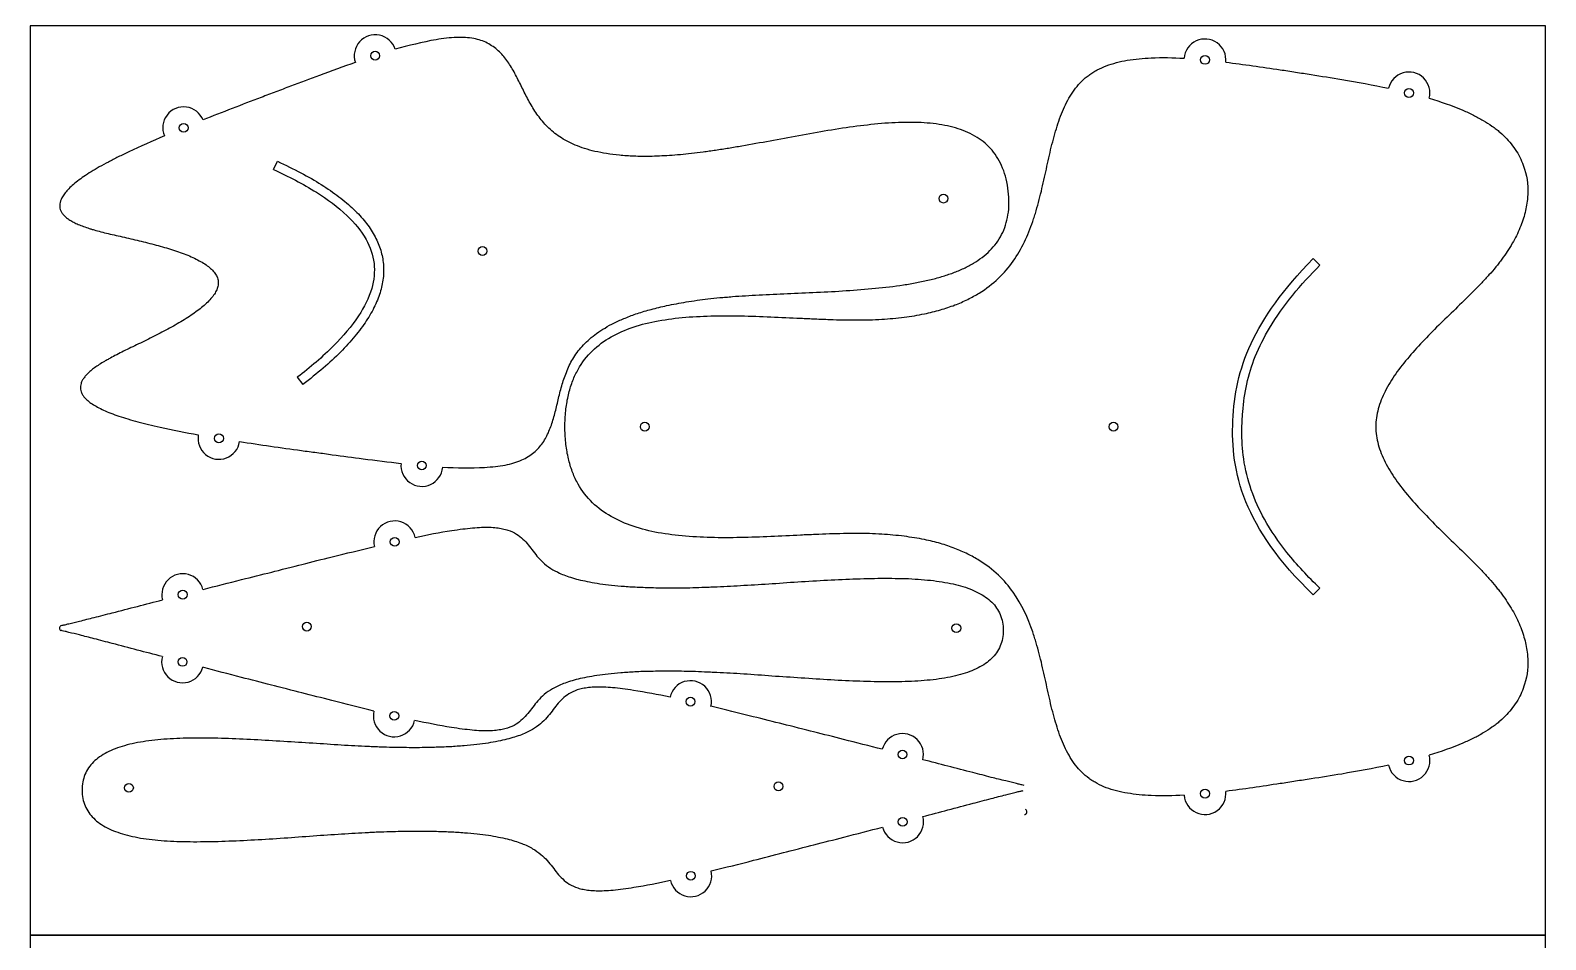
# Model space of a CAD drawing. Header units: inches. Extents: x 132 to 1257, y -131 to 658.
# Drawn here: x 750.9 to 850.9, y -70.9 to -10.9 of the extents above; entities that cross this region are included whole.
import ezdxf

# ---------------------------------------------------------------- set-up
doc = ezdxf.new("R2010")
doc.units = ezdxf.units.IN
doc.header["$MEASUREMENT"] = 0
doc.layers.add('Default', color=7, linetype='Continuous', true_color=0x000000)

msp = doc.modelspace()

# ---------------------------------------------------------------- linework, layer by layer
for p, q in [((766.98, -20.06), (767.23, -19.51)), ((836.02, -26.36), (835.58, -25.93)), ((768.54, -33.76), (768.91, -34.24)), ((836.01, -47.67), (835.58, -48.11))]:
    msp.add_line(p, q)
for centre in [(773.68, -12.54), (828.44, -12.82), (841.9, -15), (761.04, -17.3), (811.18, -21.97), (780.76, -25.43), (791.47, -37.02), (822.4, -37.02), (763.37, -37.79), (776.76, -39.58), (774.97, -44.62), (760.98, -48.1), (769.17, -50.21), (812.03, -50.31), (760.97, -52.54), (794.49, -55.16), (774.94, -56.1), (808.48, -58.65), (841.9, -59.05), (757.43, -60.85), (800.29, -60.75), (828.44, -61.23), (808.49, -63.09), (794.51, -66.65)]:
    msp.add_circle(centre, 0.291)
for centre, radius, start, end in [((773.68, -12.54), 1.38, 17.8755, 198.6862), ((828.44, -12.82), 1.38, 353.7838, 175.5067), ((841.9, -15), 1.38, 345.1026, 167.1169), ((761.04, -17.3), 1.38, 22.0212, 202.6569), ((763.37, -37.79), 1.38, 170.3337, 350.9686), ((776.76, -39.58), 1.38, 174.3036, 355.1183), ((774.97, -44.62), 1.38, 12.53, 193.0859), ((760.98, -48.1), 1.38, 14.4029, 194.4964), ((753.04, -50.31), 0.19, 121.0449, 237.6215), ((760.97, -52.54), 1.38, 165.2167, 345.31), ((794.49, -55.16), 1.38, 346.9141, 167.47), ((774.94, -56.1), 1.38, 166.627, 347.1816), ((808.48, -58.65), 1.38, 345.5036, 165.5971), ((841.9, -59.05), 1.38, 192.8831, 14.8954), ((828.44, -61.23), 1.38, 184.4924, 6.2162), ((808.49, -63.09), 1.38, 194.69, 14.7833), ((816.5, -62.44), 0.19, 302.3785, 58.9551), ((794.51, -66.65), 1.38, 192.8184, 13.373)]:
    msp.add_arc(centre, radius, start, end)
for points, knots in [([(778.13, -39.69), (779.07, -39.73), (779.98, -39.76), (781.14, -39.69), (781.38, -39.67), (781.83, -39.62), (782.04, -39.59), (782.45, -39.51), (782.65, -39.46), (783.01, -39.35), (783.18, -39.29), (783.5, -39.15), (783.64, -39.08), (784.04, -38.83), (784.27, -38.64), (784.67, -38.2), (784.83, -37.96), (785.1, -37.46), (785.21, -37.18), (785.41, -36.63), (785.49, -36.33), (785.64, -35.74), (785.71, -35.44), (785.85, -34.83), (785.93, -34.52), (786.07, -34.07), (786.11, -33.92), (786.22, -33.62), (786.28, -33.47), (786.46, -33.02), (786.61, -32.73), (786.97, -32.15), (787.18, -31.88), (787.55, -31.49), (787.69, -31.36), (787.98, -31.11), (788.13, -30.98), (788.47, -30.74), (788.66, -30.62), (789.05, -30.39), (789.25, -30.27), (789.7, -30.05), (789.94, -29.95), (790.45, -29.74), (790.71, -29.64), (791.29, -29.45), (791.59, -29.36), (792.23, -29.19), (792.57, -29.11), (793.34, -28.94), (793.77, -28.86), (794.68, -28.71), (795.16, -28.65), (795.9, -28.56), (796.16, -28.53), (796.49, -28.5), (796.56, -28.5), (796.69, -28.48), (796.76, -28.48), (796.97, -28.46), (797.11, -28.45), (797.54, -28.41), (797.82, -28.39), (798.41, -28.36), (798.71, -28.34), (799.63, -28.29), (800.26, -28.26), (801.52, -28.21), (802.17, -28.18), (803.46, -28.12), (804.12, -28.09), (805.4, -28), (806.05, -27.95), (807.3, -27.83), (807.93, -27.76), (808.83, -27.62), (809.12, -27.57), (809.7, -27.46), (809.98, -27.4), (810.53, -27.27), (810.8, -27.2), (811.32, -27.04), (811.57, -26.96), (812.06, -26.78), (812.29, -26.68), (812.74, -26.47), (812.96, -26.36), (813.55, -26), (813.92, -25.72), (814.56, -25.09), (814.82, -24.74), (815.12, -24.15), (815.21, -23.94), (815.35, -23.5), (815.4, -23.28), (815.48, -22.8), (815.5, -22.55), (815.5, -22.02), (815.49, -21.75), (815.46, -21.48), (815.43, -21.21), (815.38, -20.94), (815.26, -20.43), (815.18, -20.19), (815, -19.74), (814.89, -19.53), (814.66, -19.14), (814.53, -18.95), (814.1, -18.45), (813.77, -18.16), (813.01, -17.69), (812.59, -17.5), (811.92, -17.29), (811.69, -17.23), (811.2, -17.12), (810.95, -17.08), (810.44, -17.01), (810.17, -16.99), (809.63, -16.95), (809.36, -16.94), (808.79, -16.94), (808.5, -16.95), (807.92, -16.97), (807.62, -16.98), (806.7, -17.05), (806.08, -17.12), (804.83, -17.28), (804.19, -17.38), (802.92, -17.59), (802.27, -17.7), (801, -17.94), (800.37, -18.05), (799.12, -18.29), (798.5, -18.4), (797.59, -18.56), (797.3, -18.61), (796.72, -18.7), (796.43, -18.75), (796.01, -18.81), (795.87, -18.83), (795.66, -18.86), (795.6, -18.87), (795.46, -18.89), (795.39, -18.9), (795.07, -18.94), (794.81, -18.97), (794.06, -19.06), (793.58, -19.1), (792.66, -19.16), (792.22, -19.18), (791.44, -19.19), (791.09, -19.19), (790.43, -19.16), (790.11, -19.14), (789.51, -19.08), (789.23, -19.05), (788.69, -18.96), (788.43, -18.91), (787.95, -18.8), (787.72, -18.74), (787.29, -18.6), (787.08, -18.52), (786.7, -18.36), (786.52, -18.27), (786.17, -18.09), (786.01, -18), (785.57, -17.7), (785.3, -17.48), (784.82, -17), (784.61, -16.75), (784.33, -16.36), (784.24, -16.23), (784.07, -15.96), (783.99, -15.82), (783.75, -15.41), (783.61, -15.12), (783.33, -14.57), (783.19, -14.28), (782.92, -13.74), (782.77, -13.47), (782.46, -12.97), (782.29, -12.74), (781.91, -12.3), (781.7, -12.11), (781.21, -11.77), (780.95, -11.63), (780.5, -11.48), (780.35, -11.44), (780, -11.38), (779.83, -11.36), (779.45, -11.33), (779.25, -11.33), (778.83, -11.35), (778.61, -11.36), (778.16, -11.41), (777.93, -11.45), (776.78, -11.64), (775.9, -11.88), (774.99, -12.12)], [21.337342, 21.337342, 21.337342, 21.337342, 25.86095, 25.86095, 27.024377, 27.024377, 28.094974, 28.094974, 29.071677, 29.071677, 29.962213, 29.962213, 30.77301, 30.77301, 32.260053, 32.260053, 33.67371, 33.67371, 35.104563, 35.104563, 36.584308, 36.584308, 38.101893, 38.101893, 39.660469, 39.660469, 40.445242, 40.445242, 41.234722, 41.234722, 42.850267, 42.850267, 44.567839, 44.567839, 45.49247, 45.49247, 46.482904, 46.482904, 47.555118, 47.555118, 48.725326, 48.725326, 50.009599, 50.009599, 51.423651, 51.423651, 52.982756, 52.982756, 54.701765, 54.701765, 56.853028, 56.853028, 59.247783, 59.247783, 60.543482, 60.543482, 60.877972, 60.877972, 61.21672, 61.21672, 61.9065, 61.9065, 63.331446, 63.331446, 64.809526, 64.809526, 67.885859, 67.885859, 71.069526, 71.069526, 74.272082, 74.272082, 77.43257, 77.43257, 80.482127, 80.482127, 81.952401, 81.952401, 83.373619, 83.373619, 84.740774, 84.740774, 86.047994, 86.047994, 87.296706, 87.296706, 88.48906, 88.48906, 90.733312, 90.733312, 92.896068, 92.896068, 93.993834, 93.993834, 95.14388, 95.14388, 96.374531, 96.374531, 97.712362, 97.712362, 97.712362, 99.050467, 99.050467, 100.281358, 100.281358, 101.431623, 101.431623, 102.529603, 102.529603, 104.692825, 104.692825, 106.937636, 106.937636, 108.130316, 108.130316, 109.379379, 109.379379, 110.686972, 110.686972, 112.054519, 112.054519, 113.47614, 113.47614, 114.946824, 114.946824, 117.997195, 117.997195, 121.158457, 121.158457, 124.361708, 124.361708, 127.545952, 127.545952, 130.622693, 130.622693, 132.10091, 132.10091, 133.525942, 133.525942, 134.215743, 134.215743, 134.554496, 134.554496, 134.888989, 134.888989, 136.184688, 136.184688, 138.579402, 138.579402, 140.730583, 140.730583, 142.448899, 142.448899, 144.007406, 144.007406, 145.420946, 145.420946, 146.704787, 146.704787, 147.874633, 147.874633, 148.946548, 148.946548, 149.936736, 149.936736, 150.861164, 150.861164, 152.578417, 152.578417, 154.193708, 154.193708, 154.983071, 154.983071, 155.76773, 155.76773, 157.32608, 157.32608, 158.843463, 158.843463, 160.323025, 160.323025, 161.753704, 161.753704, 163.167132, 163.167132, 164.653774, 164.653774, 165.464259, 165.464259, 166.354393, 166.354393, 167.330644, 167.330644, 168.400752, 168.400752, 169.563666, 169.563666, 174.092066, 174.092066, 174.092066, 174.092066]), ([(772.37, -12.99), (771.59, -13.26), (770.79, -13.55), (769.37, -14.08), (768.73, -14.32), (767.77, -14.68), (767.45, -14.8), (766.81, -15.05), (766.48, -15.17), (764.88, -15.78), (763.59, -16.27), (762.32, -16.78)], [178.638265, 178.638265, 178.638265, 178.638265, 182.755607, 182.755607, 186.111239, 186.111239, 187.803421, 187.803421, 189.49543, 189.49543, 196.254512, 196.254512, 196.254512, 196.254512]), ([(827.06, -61.34), (826.34, -61.37), (825.61, -61.39), (824.63, -61.35), (824.36, -61.33), (823.84, -61.28), (823.58, -61.24), (823.08, -61.16), (822.83, -61.11), (822.37, -60.99), (822.14, -60.92), (821.72, -60.76), (821.52, -60.67), (821.23, -60.51), (821.14, -60.46), (820.96, -60.35), (820.87, -60.29), (820.62, -60.1), (820.46, -59.97), (820.02, -59.53), (819.77, -59.2), (819.32, -58.47), (819.13, -58.07), (818.8, -57.24), (818.66, -56.8), (818.4, -55.89), (818.28, -55.41), (818.06, -54.45), (817.96, -53.96), (817.74, -52.98), (817.63, -52.49), (817.44, -51.76), (817.37, -51.52), (817.26, -51.16), (817.23, -51.04), (817.15, -50.8), (817.11, -50.68), (816.76, -49.64), (816.35, -48.75), (815.49, -47.54), (815.17, -47.16), (814.42, -46.45), (813.99, -46.12), (813.29, -45.69), (813.04, -45.55), (812.5, -45.28), (812.22, -45.16), (811.62, -44.93), (811.3, -44.82), (810.63, -44.63), (810.28, -44.54), (809.48, -44.38), (809.04, -44.31), (808.1, -44.19), (807.6, -44.14), (806.84, -44.1), (806.57, -44.08), (806.23, -44.07), (806.16, -44.07), (806.02, -44.07), (805.95, -44.07), (805.74, -44.07), (805.6, -44.07), (805.16, -44.06), (804.87, -44.07), (804.27, -44.08), (803.96, -44.09), (803.35, -44.11), (803.03, -44.12), (802.4, -44.15), (802.07, -44.16), (801.1, -44.21), (800.44, -44.24), (799.12, -44.3), (798.46, -44.32), (797.14, -44.35), (796.48, -44.35), (795.2, -44.32), (794.56, -44.28), (793.33, -44.17), (792.73, -44.09), (791.59, -43.86), (791.04, -43.71), (790.01, -43.34), (789.53, -43.12), (788.64, -42.58), (788.24, -42.27), (787.52, -41.52), (787.22, -41.1), (786.85, -40.39), (786.74, -40.13), (786.55, -39.59), (786.47, -39.31), (786.34, -38.71), (786.29, -38.39), (786.22, -37.72), (786.2, -37.37), (786.2, -37.02), (786.2, -36.67), (786.22, -36.32), (786.29, -35.65), (786.34, -35.34), (786.47, -34.73), (786.55, -34.45), (786.74, -33.91), (786.85, -33.66), (787.22, -32.95), (787.52, -32.52), (788.24, -31.78), (788.64, -31.46), (789.53, -30.92), (790.01, -30.7), (791.04, -30.33), (791.59, -30.18), (792.73, -29.96), (793.34, -29.88), (794.56, -29.76), (795.2, -29.73), (796.48, -29.7), (797.14, -29.7), (798.46, -29.72), (799.13, -29.75), (800.44, -29.8), (801.1, -29.83), (802.08, -29.88), (802.4, -29.89), (803.03, -29.92), (803.35, -29.93), (803.97, -29.96), (804.27, -29.96), (804.87, -29.98), (805.17, -29.98), (805.6, -29.98), (805.75, -29.98), (805.96, -29.97), (806.03, -29.97), (806.17, -29.97), (806.24, -29.97), (806.57, -29.96), (806.84, -29.95), (807.6, -29.9), (808.1, -29.86), (809.04, -29.74), (809.48, -29.66), (810.28, -29.5), (810.63, -29.41), (811.3, -29.22), (811.62, -29.11), (812.22, -28.88), (812.51, -28.76), (813.04, -28.49), (813.3, -28.35), (814, -27.92), (814.42, -27.6), (815.17, -26.88), (815.49, -26.51), (816.35, -25.29), (816.76, -24.4), (817.11, -23.36), (817.15, -23.24), (817.23, -23.01), (817.26, -22.89), (817.37, -22.53), (817.44, -22.28), (817.63, -21.55), (817.74, -21.06), (817.96, -20.08), (818.06, -19.59), (818.28, -18.63), (818.4, -18.16), (818.66, -17.25), (818.8, -16.8), (819.13, -15.97), (819.32, -15.57), (819.76, -14.85), (820.02, -14.52), (820.46, -14.08), (820.62, -13.94), (820.87, -13.76), (820.95, -13.7), (821.13, -13.59), (821.23, -13.53), (821.52, -13.38), (821.72, -13.29), (822.14, -13.13), (822.37, -13.06), (822.83, -12.94), (823.07, -12.88), (823.57, -12.8), (823.83, -12.77), (824.36, -12.71), (824.62, -12.7), (825.61, -12.65), (826.33, -12.67), (827.06, -12.71)], [22.654299, 22.654299, 22.654299, 22.654299, 25.624027, 25.624027, 26.717217, 26.717217, 27.790757, 27.790757, 28.804588, 28.804588, 29.761763, 29.761763, 30.669158, 30.669158, 31.107817, 31.107817, 31.538749, 31.538749, 32.388353, 32.388353, 34.101678, 34.101678, 35.893377, 35.893377, 37.794652, 37.794652, 39.791087, 39.791087, 41.84629, 41.84629, 43.930282, 43.930282, 44.966261, 44.966261, 45.481062, 45.481062, 45.993384, 45.993384, 50.036979, 50.036979, 52.08727, 52.08727, 54.281599, 54.281599, 55.467806, 55.467806, 56.737891, 56.737891, 58.108935, 58.108935, 59.597778, 59.597778, 61.44257, 61.44257, 63.48157, 63.48157, 64.581653, 64.581653, 64.865377, 64.865377, 65.152636, 65.152636, 65.737396, 65.737396, 66.944936, 66.944936, 68.197135, 68.197135, 69.48663, 69.48663, 70.805834, 70.805834, 73.502462, 73.502462, 76.217794, 76.217794, 78.89772, 78.89772, 81.488987, 81.488987, 83.94866, 83.94866, 86.254293, 86.254293, 88.418413, 88.418413, 90.505477, 90.505477, 92.638756, 92.638756, 93.769087, 93.769087, 94.976591, 94.976591, 96.283992, 96.283992, 97.712362, 97.712362, 97.712362, 99.140946, 99.140946, 100.448528, 100.448528, 101.656188, 101.656188, 102.786663, 102.786663, 104.920237, 104.920237, 107.007648, 107.007648, 109.172192, 109.172192, 111.478317, 111.478317, 113.938523, 113.938523, 116.530327, 116.530327, 119.210757, 119.210757, 121.92653, 121.92653, 124.623497, 124.623497, 125.942823, 125.942823, 127.232405, 127.232405, 128.484651, 128.484651, 129.692198, 129.692198, 130.276945, 130.276945, 130.564194, 130.564194, 130.847906, 130.847906, 131.947934, 131.947934, 133.98681, 133.98681, 135.831468, 135.831468, 137.319679, 137.319679, 138.690181, 138.690181, 139.959805, 139.959805, 141.145621, 141.145621, 143.339332, 143.339332, 145.389148, 145.389148, 149.431898, 149.431898, 149.944115, 149.944115, 150.45881, 150.45881, 151.494574, 151.494574, 153.578136, 153.578136, 155.632949, 155.632949, 157.629028, 157.629028, 159.530007, 159.530007, 161.321451, 161.321451, 163.034475, 163.034475, 163.883876, 163.883876, 164.314682, 164.314682, 164.753197, 164.753197, 165.660264, 165.660264, 166.617058, 166.617058, 167.630468, 167.630468, 168.703558, 168.703558, 169.796393, 169.796393, 172.770935, 172.770935, 172.770935, 172.770935]), ([(829.81, -12.97), (830.98, -13.11), (832.2, -13.29), (833.74, -13.52), (834.08, -13.57), (834.76, -13.68), (835.1, -13.73), (836.11, -13.89), (836.79, -14), (838.49, -14.28), (839.54, -14.47), (840.55, -14.69)], [176.525319, 176.525319, 176.525319, 176.525319, 181.504471, 181.504471, 182.918239, 182.918239, 184.3319, 184.3319, 187.138074, 187.138074, 191.454008, 191.454008, 191.454008, 191.454008]), ([(843.23, -15.35), (843.99, -15.58), (844.74, -15.83), (845.69, -16.24), (845.92, -16.35), (846.37, -16.57), (846.58, -16.69), (846.99, -16.93), (847.19, -17.05), (847.47, -17.25), (847.56, -17.32), (847.69, -17.42), (847.73, -17.45), (847.82, -17.52), (847.86, -17.56), (848.06, -17.73), (848.21, -17.87), (848.63, -18.32), (848.87, -18.64), (849.27, -19.31), (849.42, -19.66), (849.72, -20.64), (849.78, -21.26), (849.7, -22.23), (849.64, -22.56), (849.48, -23.23), (849.36, -23.56), (849.08, -24.25), (848.91, -24.59), (848.51, -25.28), (848.28, -25.63), (847.97, -26.05), (847.9, -26.14), (847.8, -26.27), (847.77, -26.31), (847.7, -26.4), (847.66, -26.44), (847.48, -26.66), (847.33, -26.84), (847.02, -27.18), (846.86, -27.36), (846.53, -27.71), (846.36, -27.88), (845.83, -28.41), (845.47, -28.77), (844.74, -29.48), (844.37, -29.83), (843.63, -30.55), (843.27, -30.92), (842.57, -31.65), (842.23, -32.02), (841.6, -32.77), (841.3, -33.14), (840.77, -33.9), (840.53, -34.29), (840.14, -35.06), (839.98, -35.45), (839.77, -36.23), (839.71, -36.62), (839.71, -37.42), (839.77, -37.81), (839.98, -38.59), (840.14, -38.98), (840.53, -39.75), (840.77, -40.14), (841.3, -40.9), (841.6, -41.28), (842.23, -42.02), (842.57, -42.39), (843.27, -43.12), (843.63, -43.49), (844.37, -44.21), (844.74, -44.57), (845.47, -45.27), (845.83, -45.63), (846.36, -46.16), (846.53, -46.33), (846.86, -46.68), (847.02, -46.86), (847.33, -47.2), (847.48, -47.38), (847.66, -47.6), (847.7, -47.64), (847.76, -47.73), (847.8, -47.77), (847.9, -47.9), (847.97, -47.99), (848.28, -48.41), (848.51, -48.76), (848.91, -49.45), (849.08, -49.79), (849.36, -50.48), (849.47, -50.81), (849.64, -51.48), (849.7, -51.81), (849.78, -52.78), (849.72, -53.4), (849.42, -54.38), (849.27, -54.73), (848.87, -55.4), (848.63, -55.72), (848.21, -56.17), (848.06, -56.31), (847.86, -56.48), (847.82, -56.52), (847.74, -56.59), (847.69, -56.62), (847.56, -56.72), (847.47, -56.79), (847.19, -56.99), (847, -57.11), (846.59, -57.35), (846.38, -57.47), (845.93, -57.69), (845.7, -57.8), (844.74, -58.21), (844, -58.46), (843.23, -58.69)], [195.225961, 195.225961, 195.225961, 195.225961, 198.45186, 198.45186, 199.501694, 199.501694, 200.501773, 200.501773, 201.451212, 201.451212, 201.909082, 201.909082, 202.133851, 202.133851, 202.356021, 202.356021, 203.220879, 203.220879, 204.861406, 204.861406, 206.432272, 206.432272, 209.033486, 209.033486, 210.40788, 210.40788, 211.873517, 211.873517, 213.452669, 213.452669, 215.162851, 215.162851, 215.612916, 215.612916, 215.841362, 215.841362, 216.072118, 216.072118, 217.017786, 217.017786, 217.996346, 217.996346, 219.003373, 219.003373, 221.070869, 221.070869, 223.194958, 223.194958, 225.309078, 225.309078, 227.368774, 227.368774, 229.332615, 229.332615, 231.172169, 231.172169, 232.884642, 232.884642, 234.510237, 234.510237, 236.135311, 236.135311, 237.847192, 237.847192, 239.686068, 239.686068, 241.649171, 241.649171, 243.708114, 243.708114, 245.821516, 245.821516, 247.944976, 247.944976, 250.011991, 250.011991, 251.018833, 251.018833, 251.997252, 251.997252, 252.942822, 252.942822, 253.173559, 253.173559, 253.401989, 253.401989, 253.852024, 253.852024, 255.562118, 255.562118, 257.141211, 257.141211, 258.606786, 258.606786, 259.981075, 259.981075, 262.581718, 262.581718, 264.152615, 264.152615, 265.792936, 265.792936, 266.657613, 266.657613, 266.87973, 266.87973, 267.104444, 267.104444, 267.562199, 267.562199, 268.511395, 268.511395, 269.511227, 269.511227, 270.560825, 270.560825, 273.794095, 273.794095, 273.794095, 273.794095]), ([(759.77, -17.83), (758.98, -18.17), (758.19, -18.52), (757.18, -19), (756.95, -19.11), (756.5, -19.33), (756.29, -19.45), (755.87, -19.67), (755.67, -19.77), (755.29, -19.99), (755.11, -20.1), (754.77, -20.3), (754.61, -20.41), (754.32, -20.61), (754.18, -20.71), (753.92, -20.91), (753.8, -21.01), (753.59, -21.2), (753.49, -21.29), (753.32, -21.48), (753.24, -21.57), (753.11, -21.74), (753.05, -21.83), (752.97, -21.99), (752.94, -22.05), (752.89, -22.19), (752.88, -22.25), (752.85, -22.45), (752.86, -22.57), (752.92, -22.75), (752.95, -22.81), (753.02, -22.92), (753.06, -22.98), (753.15, -23.09), (753.21, -23.14), (753.33, -23.25), (753.4, -23.3), (753.55, -23.4), (753.63, -23.45), (753.81, -23.55), (753.91, -23.59), (754.11, -23.69), (754.23, -23.73), (754.46, -23.82), (754.59, -23.87), (754.78, -23.93), (754.85, -23.95), (754.95, -23.98), (754.98, -23.99), (755.05, -24.01), (755.09, -24.02), (755.28, -24.08), (755.43, -24.12), (755.74, -24.2), (755.91, -24.24), (756.24, -24.32), (756.42, -24.36), (756.77, -24.44), (756.95, -24.48), (757.31, -24.56), (757.5, -24.61), (758.06, -24.74), (758.43, -24.83), (759.18, -25.02), (759.55, -25.12), (760.09, -25.28), (760.27, -25.33), (760.61, -25.45), (760.78, -25.51), (761.11, -25.63), (761.27, -25.69), (761.57, -25.82), (761.72, -25.89), (761.99, -26.03), (762.13, -26.1), (762.37, -26.24), (762.49, -26.32), (762.7, -26.47), (762.79, -26.55), (762.96, -26.71), (763.04, -26.8), (763.16, -26.97), (763.21, -27.05), (763.29, -27.23), (763.31, -27.32), (763.33, -27.51), (763.33, -27.6), (763.3, -27.79), (763.27, -27.89), (763.18, -28.08), (763.13, -28.18), (763, -28.37), (762.92, -28.47), (762.75, -28.67), (762.66, -28.77), (762.45, -28.97), (762.34, -29.06), (762.1, -29.26), (761.97, -29.36), (761.71, -29.55), (761.57, -29.65), (761.28, -29.84), (761.12, -29.94), (760.81, -30.13), (760.65, -30.22), (760.16, -30.5), (759.82, -30.68), (759.14, -31.03), (758.8, -31.21), (758.28, -31.46), (758.11, -31.54), (757.77, -31.7), (757.61, -31.78), (757.28, -31.94), (757.12, -32.02), (756.81, -32.17), (756.66, -32.25), (756.37, -32.4), (756.24, -32.47), (756.07, -32.57), (756.03, -32.59), (755.98, -32.61), (755.97, -32.62), (755.94, -32.64), (755.92, -32.65), (755.84, -32.69), (755.78, -32.73), (755.61, -32.83), (755.5, -32.9), (755.29, -33.05), (755.19, -33.11), (755.01, -33.25), (754.93, -33.32), (754.77, -33.45), (754.7, -33.52), (754.58, -33.65), (754.52, -33.72), (754.43, -33.85), (754.38, -33.91), (754.32, -34.04), (754.29, -34.1), (754.25, -34.23), (754.24, -34.29), (754.22, -34.48), (754.24, -34.61), (754.3, -34.79), (754.33, -34.85), (754.41, -34.97), (754.45, -35.03), (754.57, -35.16), (754.64, -35.23), (754.81, -35.38), (754.9, -35.45), (755.11, -35.59), (755.23, -35.66), (755.48, -35.8), (755.62, -35.86), (755.91, -36), (756.07, -36.07), (756.41, -36.2), (756.59, -36.26), (756.96, -36.39), (757.16, -36.45), (757.58, -36.58), (757.8, -36.64), (758.25, -36.76), (758.49, -36.82), (758.97, -36.94), (759.23, -37), (760.32, -37.24), (761.16, -37.4), (762.01, -37.56)], [-72.816026, -72.816026, -72.816026, -72.816026, -68.589873, -68.589873, -67.318559, -67.318559, -66.122832, -66.122832, -65.008373, -65.008373, -63.980459, -63.980459, -63.043719, -63.043719, -62.201904, -62.201904, -61.451838, -61.451838, -60.790377, -60.790377, -60.212575, -60.212575, -59.710607, -59.710607, -59.34825, -59.34825, -59.018837, -59.018837, -58.399227, -58.399227, -58.086655, -58.086655, -57.74977, -57.74977, -57.37673, -57.37673, -56.958624, -56.958624, -56.489084, -56.489084, -55.962098, -55.962098, -55.376278, -55.376278, -54.729328, -54.729328, -54.382478, -54.382478, -54.203118, -54.203118, -54.019795, -54.019795, -53.249094, -53.249094, -52.425275, -52.425275, -51.557418, -51.557418, -50.654943, -50.654943, -49.727457, -49.727457, -47.836157, -47.836157, -45.968244, -45.968244, -45.060568, -45.060568, -44.184895, -44.184895, -43.349856, -43.349856, -42.56342, -42.56342, -41.835174, -41.835174, -41.168427, -41.168427, -40.565886, -40.565886, -40.025571, -40.025571, -39.537699, -39.537699, -39.081218, -39.081218, -38.624883, -38.624883, -38.137186, -38.137186, -37.597086, -37.597086, -36.994805, -36.994805, -36.328357, -36.328357, -35.600442, -35.600442, -34.814361, -34.814361, -33.979691, -33.979691, -33.104393, -33.104393, -32.197087, -32.197087, -30.329859, -30.329859, -28.439111, -28.439111, -27.511829, -27.511829, -26.609496, -26.609496, -25.741712, -25.741712, -24.91789, -24.91789, -24.147102, -24.147102, -23.963744, -23.963744, -23.873548, -23.873548, -23.784347, -23.784347, -23.437413, -23.437413, -22.790272, -22.790272, -22.204236, -22.204236, -21.677015, -21.677015, -21.207228, -21.207228, -20.788883, -20.788883, -20.415634, -20.415634, -20.078601, -20.078601, -19.765978, -19.765978, -19.146676, -19.146676, -18.817645, -18.817645, -18.4558, -18.4558, -17.954371, -17.954371, -17.377174, -17.377174, -16.71635, -16.71635, -15.966935, -15.966935, -15.125773, -15.125773, -14.18967, -14.18967, -13.162347, -13.162347, -12.048425, -12.048425, -10.853183, -10.853183, -9.582298, -9.582298, -5.347406, -5.347406, -5.347406, -5.347406]), ([(766.98, -20.06), (767.95, -20.5), (769.66, -21.38), (771.76, -22.91), (773.12, -24.51), (773.73, -26.23), (773.53, -28.04), (772.56, -29.9), (770.85, -31.87), (769.39, -33.11), (768.54, -33.76)], [0, 0, 0, 0, 1.049184, 1.888498, 2.547012, 3.094922, 3.642833, 4.301347, 5.14066, 6.189845, 6.189845, 6.189845, 6.189845]), ([(836.01, -47.67), (835.24, -46.93), (833.91, -45.5), (831.98, -42.73), (830.98, -39.94), (830.85, -37.48), (830.92, -35.83), (831.15, -34.18), (831.73, -32.31), (833.15, -29.52), (834.77, -27.63), (836.02, -26.36)], [0, 0, 0, 0, 1.051159, 1.918551, 3.309378, 3.926598, 4.331135, 4.934054, 5.560341, 6.2507, 8.000106, 8.000106, 8.000106, 8.000106]), ([(764.73, -38), (766.09, -38.21), (767.45, -38.4), (769.15, -38.64), (769.49, -38.68), (770.17, -38.77), (770.51, -38.82), (771.53, -38.96), (772.21, -39.05), (773.71, -39.24), (774.55, -39.35), (775.38, -39.44)], [-0.823595, -0.823595, -0.823595, -0.823595, 5.925481, 5.925481, 7.617573, 7.617573, 9.309877, 9.309877, 12.665867, 12.665867, 16.79159, 16.79159, 16.79159, 16.79159]), ([(776.32, -44.32), (777.13, -44.15), (777.93, -43.99), (778.98, -43.83), (779.22, -43.8), (779.67, -43.74), (779.89, -43.72), (780.31, -43.68), (780.51, -43.67), (780.88, -43.65), (781.05, -43.65), (781.38, -43.66), (781.54, -43.67), (781.83, -43.7), (781.96, -43.72), (782.21, -43.78), (782.33, -43.81), (782.64, -43.91), (782.83, -43.99), (783.16, -44.2), (783.3, -44.31), (783.56, -44.56), (783.68, -44.69), (783.89, -44.96), (784, -45.1), (784.22, -45.38), (784.32, -45.52), (784.58, -45.8), (784.71, -45.94), (785.03, -46.21), (785.21, -46.34), (785.52, -46.52), (785.63, -46.57), (785.87, -46.69), (786, -46.75), (786.28, -46.86), (786.42, -46.91), (786.74, -47.01), (786.91, -47.06), (787.28, -47.15), (787.47, -47.19), (787.89, -47.27), (788.1, -47.31), (788.57, -47.39), (788.82, -47.42), (789.35, -47.48), (789.63, -47.51), (790.21, -47.56), (790.53, -47.58), (791.18, -47.61), (791.53, -47.62), (792.31, -47.65), (792.74, -47.65), (793.66, -47.65), (794.15, -47.65), (794.9, -47.63), (795.16, -47.62), (795.49, -47.61), (795.56, -47.61), (795.69, -47.6), (795.76, -47.6), (795.97, -47.59), (796.11, -47.59), (796.54, -47.57), (796.83, -47.55), (797.42, -47.52), (797.72, -47.5), (798.64, -47.45), (799.26, -47.41), (800.53, -47.33), (801.17, -47.28), (802.47, -47.2), (803.12, -47.16), (804.41, -47.1), (805.05, -47.07), (806.31, -47.03), (806.94, -47.02), (807.85, -47.02), (808.15, -47.03), (808.74, -47.04), (809.02, -47.05), (809.58, -47.09), (809.86, -47.11), (810.39, -47.16), (810.65, -47.19), (811.15, -47.27), (811.4, -47.31), (811.87, -47.4), (812.09, -47.46), (812.52, -47.58), (812.73, -47.65), (813.12, -47.8), (813.3, -47.88), (813.65, -48.06), (813.81, -48.15), (814.11, -48.36), (814.24, -48.47), (814.61, -48.84), (814.8, -49.11), (814.99, -49.58), (815.04, -49.75), (815.11, -50.09), (815.12, -50.28), (815.12, -50.46), (815.12, -50.64), (815.11, -50.82), (815.04, -51.17), (814.99, -51.33), (814.79, -51.8), (814.6, -52.08), (814.23, -52.44), (814.1, -52.55), (813.8, -52.76), (813.63, -52.85), (813.29, -53.03), (813.1, -53.11), (812.71, -53.26), (812.51, -53.32), (812.08, -53.44), (811.85, -53.5), (811.38, -53.59), (811.14, -53.63), (810.63, -53.7), (810.37, -53.73), (809.84, -53.78), (809.56, -53.8), (809, -53.83), (808.72, -53.84), (808.13, -53.86), (807.83, -53.86), (806.92, -53.86), (806.29, -53.84), (805.03, -53.8), (804.39, -53.77), (803.1, -53.69), (802.45, -53.65), (801.15, -53.56), (800.51, -53.52), (799.24, -53.43), (798.62, -53.38), (797.7, -53.32), (797.4, -53.31), (796.81, -53.27), (796.52, -53.26), (796.09, -53.23), (795.95, -53.23), (795.75, -53.22), (795.68, -53.22), (795.54, -53.21), (795.47, -53.21), (795.14, -53.19), (794.88, -53.18), (794.13, -53.16), (793.65, -53.16), (792.73, -53.15), (792.29, -53.16), (791.51, -53.17), (791.17, -53.18), (790.51, -53.22), (790.2, -53.24), (789.61, -53.28), (789.33, -53.31), (788.8, -53.37), (788.56, -53.4), (788.09, -53.47), (787.87, -53.51), (787.45, -53.59), (787.26, -53.63), (786.9, -53.72), (786.73, -53.77), (786.41, -53.86), (786.26, -53.92), (785.98, -54.02), (785.85, -54.08), (785.61, -54.19), (785.5, -54.25), (785.19, -54.43), (785.01, -54.55), (784.69, -54.82), (784.55, -54.96), (784.3, -55.24), (784.19, -55.38), (783.97, -55.66), (783.87, -55.8), (783.65, -56.07), (783.53, -56.2), (783.27, -56.44), (783.13, -56.55), (782.8, -56.76), (782.61, -56.84), (782.3, -56.94), (782.18, -56.97), (781.93, -57.02), (781.79, -57.04), (781.51, -57.08), (781.35, -57.08), (781.02, -57.09), (780.85, -57.09), (780.47, -57.08), (780.28, -57.06), (779.86, -57.02), (779.64, -57), (779.19, -56.94), (778.95, -56.9), (777.9, -56.74), (777.1, -56.57), (776.29, -56.41)], [24.857342, 24.857342, 24.857342, 24.857342, 29.158688, 29.158688, 30.41225, 30.41225, 31.561069, 31.561069, 32.595924, 32.595924, 33.516778, 33.516778, 34.323307, 34.323307, 35.032923, 35.032923, 35.663766, 35.663766, 36.755061, 36.755061, 37.714443, 37.714443, 38.624588, 38.624588, 39.527778, 39.527778, 40.483933, 40.483933, 41.512699, 41.512699, 42.68076, 42.68076, 43.345317, 43.345317, 44.083156, 44.083156, 44.908191, 44.908191, 45.834319, 45.834319, 46.875239, 46.875239, 48.044389, 48.044389, 49.354943, 49.354943, 50.819838, 50.819838, 52.451833, 52.451833, 54.263559, 54.263559, 56.543259, 56.543259, 59.086711, 59.086711, 60.462921, 60.462921, 60.818246, 60.818246, 61.178095, 61.178095, 61.910814, 61.910814, 63.424249, 63.424249, 64.993802, 64.993802, 68.263312, 68.263312, 71.642871, 71.642871, 75.055692, 75.055692, 78.413172, 78.413172, 81.652586, 81.652586, 83.211303, 83.211303, 84.714298, 84.714298, 86.153912, 86.153912, 87.523384, 87.523384, 88.814374, 88.814374, 90.025513, 90.025513, 91.155448, 91.155448, 92.206305, 92.206305, 93.185012, 93.185012, 94.104797, 94.104797, 95.870553, 95.870553, 96.762228, 96.762228, 97.712362, 97.712362, 97.712362, 98.73164, 98.73164, 99.688202, 99.688202, 101.582487, 101.582487, 102.569253, 102.569253, 103.619253, 103.619253, 104.746674, 104.746674, 105.958947, 105.958947, 107.258348, 107.258348, 108.64342, 108.64342, 110.11269, 110.11269, 111.65721, 111.65721, 113.269718, 113.269718, 114.941997, 114.941997, 118.41737, 118.41737, 122.019323, 122.019323, 125.680548, 125.680548, 129.30596, 129.30596, 132.813158, 132.813158, 134.496745, 134.496745, 136.120082, 136.120082, 136.905986, 136.905986, 137.291949, 137.291949, 137.673057, 137.673057, 139.149113, 139.149113, 141.877046, 141.877046, 144.322033, 144.322033, 146.264394, 146.264394, 148.014088, 148.014088, 149.584656, 149.584656, 150.989771, 150.989771, 152.243305, 152.243305, 153.359377, 153.359377, 154.352394, 154.352394, 155.237043, 155.237043, 156.028217, 156.028217, 156.740833, 156.740833, 157.993411, 157.993411, 159.096651, 159.096651, 160.122032, 160.122032, 161.090602, 161.090602, 162.066623, 162.066623, 163.095376, 163.095376, 164.265458, 164.265458, 164.941779, 164.941779, 165.702513, 165.702513, 166.567103, 166.567103, 167.55423, 167.55423, 168.663593, 168.663593, 169.89517, 169.89517, 171.239074, 171.239074, 175.858108, 175.858108, 175.858108, 175.858108]), ([(762.32, -47.76), (763.16, -47.54), (764.01, -47.32), (765.53, -46.94), (766.19, -46.78), (767.33, -46.49), (768.37, -46.23), (769.51, -45.94), (770.17, -45.77), (771.77, -45.38), (772.7, -45.15), (773.63, -44.93)], [274.267235, 274.267235, 274.267235, 274.267235, 278.858713, 278.858713, 282.431728, 282.431728, 285.036059, 285.036059, 288.610762, 288.610762, 293.630795, 293.630795, 293.630795, 293.630795]), ([(752.95, -50.14), (752.98, -50.13), (753.08, -50.11), (753.15, -50.1), (753.3, -50.06), (753.38, -50.04), (753.7, -49.96), (753.94, -49.91), (754.49, -49.77), (754.81, -49.69), (755.53, -49.51), (755.93, -49.4), (757.44, -49.02), (758.54, -48.73), (759.64, -48.45)], [256.81519, 256.81519, 256.81519, 256.81519, 257.518589, 257.864776, 257.864776, 258.325382, 258.325382, 259.591051, 259.591051, 261.316806, 261.316806, 263.481115, 263.481115, 269.45013, 269.45013, 269.45013, 269.45013]), ([(759.63, -52.19), (758.53, -51.9), (757.43, -51.61), (755.93, -51.22), (755.53, -51.11), (754.81, -50.93), (754.49, -50.84), (753.94, -50.7), (753.7, -50.65), (753.38, -50.57), (753.3, -50.55), (753.15, -50.51), (753.08, -50.49), (753.02, -50.48)], [206.927277, 206.927277, 206.927277, 206.927277, 213.320682, 213.320682, 215.643483, 215.643483, 217.496177, 217.496177, 218.855505, 218.855505, 219.350477, 219.350477, 219.722747, 219.722747, 219.722747, 219.722747]), ([(773.6, -55.78), (772.67, -55.55), (771.75, -55.32), (770.16, -54.92), (769.5, -54.75), (768.36, -54.46), (767.31, -54.19), (766.17, -53.9), (765.51, -53.73), (764, -53.34), (763.15, -53.12), (762.3, -52.89)], [181.029402, 181.029402, 181.029402, 181.029402, 186.404148, 186.404148, 190.237803, 190.237803, 192.992025, 192.992025, 196.82422, 196.82422, 201.76036, 201.76036, 201.76036, 201.76036]), ([(793.14, -54.86), (792.33, -54.7), (791.53, -54.54), (790.48, -54.38), (790.24, -54.34), (789.79, -54.29), (789.57, -54.26), (789.15, -54.23), (788.95, -54.21), (788.58, -54.2), (788.41, -54.2), (788.08, -54.21), (787.92, -54.22), (787.63, -54.25), (787.5, -54.27), (787.25, -54.32), (787.13, -54.35), (786.82, -54.46), (786.63, -54.54), (786.3, -54.75), (786.16, -54.86), (785.9, -55.11), (785.78, -55.23), (785.57, -55.5), (785.46, -55.65), (785.24, -55.93), (785.13, -56.07), (784.88, -56.35), (784.75, -56.49), (784.43, -56.76), (784.25, -56.88), (783.94, -57.06), (783.83, -57.12), (783.59, -57.24), (783.46, -57.29), (783.18, -57.4), (783.03, -57.45), (782.72, -57.55), (782.55, -57.6), (782.18, -57.69), (781.99, -57.74), (781.57, -57.82), (781.35, -57.86), (780.89, -57.93), (780.64, -57.96), (780.11, -58.03), (779.83, -58.05), (779.24, -58.1), (778.93, -58.12), (778.28, -58.16), (777.93, -58.17), (777.15, -58.19), (776.72, -58.2), (775.8, -58.2), (775.31, -58.19), (774.56, -58.18), (774.3, -58.17), (773.97, -58.16), (773.9, -58.15), (773.76, -58.15), (773.7, -58.15), (773.49, -58.14), (773.35, -58.13), (772.92, -58.11), (772.63, -58.1), (772.04, -58.07), (771.74, -58.05), (770.82, -57.99), (770.2, -57.95), (768.93, -57.87), (768.29, -57.83), (766.99, -57.75), (766.34, -57.71), (765.05, -57.64), (764.41, -57.61), (763.15, -57.57), (762.52, -57.56), (761.61, -57.57), (761.31, -57.57), (760.72, -57.59), (760.44, -57.6), (759.88, -57.63), (759.6, -57.66), (759.07, -57.71), (758.81, -57.74), (758.31, -57.81), (758.06, -57.85), (757.59, -57.95), (757.37, -58), (756.94, -58.13), (756.73, -58.19), (756.34, -58.34), (756.16, -58.42), (755.81, -58.6), (755.65, -58.7), (755.35, -58.91), (755.22, -59.02), (754.85, -59.38), (754.66, -59.66), (754.46, -60.13), (754.42, -60.29), (754.35, -60.64), (754.33, -60.82), (754.34, -61), (754.34, -61.19), (754.35, -61.37), (754.42, -61.72), (754.47, -61.88), (754.67, -62.35), (754.86, -62.62), (755.23, -62.98), (755.36, -63.1), (755.66, -63.3), (755.82, -63.4), (756.17, -63.58), (756.36, -63.66), (756.75, -63.8), (756.95, -63.87), (757.38, -63.99), (757.61, -64.04), (758.08, -64.14), (758.32, -64.18), (758.83, -64.25), (759.09, -64.28), (759.62, -64.33), (759.89, -64.35), (760.46, -64.38), (760.74, -64.39), (761.33, -64.4), (761.62, -64.4), (762.54, -64.4), (763.17, -64.39), (764.43, -64.34), (765.07, -64.31), (766.36, -64.24), (767.01, -64.2), (768.31, -64.11), (768.95, -64.06), (770.22, -63.97), (770.84, -63.93), (771.76, -63.87), (772.06, -63.85), (772.65, -63.82), (772.94, -63.8), (773.37, -63.78), (773.5, -63.77), (773.71, -63.76), (773.78, -63.76), (773.92, -63.76), (773.99, -63.75), (774.32, -63.74), (774.58, -63.73), (775.33, -63.71), (775.81, -63.7), (776.73, -63.7), (777.17, -63.7), (777.95, -63.72), (778.29, -63.73), (778.95, -63.76), (779.26, -63.78), (779.85, -63.83), (780.13, -63.85), (780.66, -63.91), (780.9, -63.94), (781.37, -64.01), (781.59, -64.05), (782.01, -64.13), (782.2, -64.17), (782.56, -64.26), (782.73, -64.31), (783.05, -64.41), (783.2, -64.46), (783.48, -64.57), (783.61, -64.62), (783.85, -64.74), (783.96, -64.8), (784.27, -64.97), (784.45, -65.1), (784.77, -65.37), (784.91, -65.5), (785.16, -65.79), (785.27, -65.92), (785.49, -66.21), (785.59, -66.35), (785.81, -66.62), (785.93, -66.74), (786.19, -66.99), (786.33, -67.1), (786.66, -67.31), (786.85, -67.39), (787.16, -67.49), (787.28, -67.52), (787.53, -67.57), (787.67, -67.59), (787.95, -67.62), (788.11, -67.63), (788.44, -67.64), (788.61, -67.64), (788.99, -67.62), (789.18, -67.61), (789.6, -67.57), (789.82, -67.54), (790.27, -67.49), (790.51, -67.45), (791.56, -67.28), (792.36, -67.12), (793.17, -66.95)], [24.857342, 24.857342, 24.857342, 24.857342, 29.158688, 29.158688, 30.41225, 30.41225, 31.561069, 31.561069, 32.595924, 32.595924, 33.516778, 33.516778, 34.323307, 34.323307, 35.032923, 35.032923, 35.663766, 35.663766, 36.755061, 36.755061, 37.714443, 37.714443, 38.624588, 38.624588, 39.527778, 39.527778, 40.483933, 40.483933, 41.512699, 41.512699, 42.68076, 42.68076, 43.345317, 43.345317, 44.083156, 44.083156, 44.908191, 44.908191, 45.834319, 45.834319, 46.875239, 46.875239, 48.044389, 48.044389, 49.354943, 49.354943, 50.819838, 50.819838, 52.451833, 52.451833, 54.263559, 54.263559, 56.543259, 56.543259, 59.086711, 59.086711, 60.462921, 60.462921, 60.818246, 60.818246, 61.178095, 61.178095, 61.910814, 61.910814, 63.424249, 63.424249, 64.993802, 64.993802, 68.263312, 68.263312, 71.642871, 71.642871, 75.055692, 75.055692, 78.413172, 78.413172, 81.652586, 81.652586, 83.211303, 83.211303, 84.714298, 84.714298, 86.153912, 86.153912, 87.523384, 87.523384, 88.814374, 88.814374, 90.025513, 90.025513, 91.155448, 91.155448, 92.206305, 92.206305, 93.185012, 93.185012, 94.104797, 94.104797, 95.870553, 95.870553, 96.762228, 96.762228, 97.712362, 97.712362, 97.712362, 98.73164, 98.73164, 99.688202, 99.688202, 101.582487, 101.582487, 102.569253, 102.569253, 103.619253, 103.619253, 104.746674, 104.746674, 105.958947, 105.958947, 107.258348, 107.258348, 108.64342, 108.64342, 110.11269, 110.11269, 111.65721, 111.65721, 113.269718, 113.269718, 114.941997, 114.941997, 118.41737, 118.41737, 122.019323, 122.019323, 125.680548, 125.680548, 129.30596, 129.30596, 132.813158, 132.813158, 134.496745, 134.496745, 136.120082, 136.120082, 136.905986, 136.905986, 137.291949, 137.291949, 137.673057, 137.673057, 139.149113, 139.149113, 141.877046, 141.877046, 144.322033, 144.322033, 146.264394, 146.264394, 148.014088, 148.014088, 149.584656, 149.584656, 150.989771, 150.989771, 152.243305, 152.243305, 153.359377, 153.359377, 154.352394, 154.352394, 155.237043, 155.237043, 156.028217, 156.028217, 156.740833, 156.740833, 157.993411, 157.993411, 159.096651, 159.096651, 160.122032, 160.122032, 161.090602, 161.090602, 162.066623, 162.066623, 163.095376, 163.095376, 164.265458, 164.265458, 164.941779, 164.941779, 165.702513, 165.702513, 166.567103, 166.567103, 167.55423, 167.55423, 168.663593, 168.663593, 169.89517, 169.89517, 171.239074, 171.239074, 175.858108, 175.858108, 175.858108, 175.858108]), ([(807.14, -58.3), (806.29, -58.09), (805.44, -57.87), (803.93, -57.49), (803.27, -57.32), (802.13, -57.03), (801.09, -56.77), (799.95, -56.49), (799.29, -56.32), (797.69, -55.92), (796.76, -55.7), (795.83, -55.47)], [274.267235, 274.267235, 274.267235, 274.267235, 278.858713, 278.858713, 282.431728, 282.431728, 285.036059, 285.036059, 288.610762, 288.610762, 293.630795, 293.630795, 293.630795, 293.630795]), ([(816.51, -60.69), (816.48, -60.68), (816.38, -60.66), (816.31, -60.64), (816.16, -60.61), (816.08, -60.59), (815.76, -60.51), (815.52, -60.45), (814.97, -60.32), (814.65, -60.24), (813.93, -60.05), (813.53, -59.95), (812.02, -59.56), (810.92, -59.28), (809.82, -58.99)], [256.81519, 256.81519, 256.81519, 256.81519, 257.518589, 257.864776, 257.864776, 258.325382, 258.325382, 259.591051, 259.591051, 261.316806, 261.316806, 263.481115, 263.481115, 269.45013, 269.45013, 269.45013, 269.45013]), ([(840.55, -59.36), (839.54, -59.57), (838.5, -59.76), (836.79, -60.05), (836.12, -60.15), (835.1, -60.31), (834.76, -60.36), (834.08, -60.47), (833.74, -60.52), (832.2, -60.75), (830.98, -60.94), (829.81, -61.08)], [3.971599, 3.971599, 3.971599, 3.971599, 8.279163, 8.279163, 11.085528, 11.085528, 12.49933, 12.49933, 13.913271, 13.913271, 18.900227, 18.900227, 18.900227, 18.900227]), ([(809.82, -62.74), (810.93, -62.45), (812.03, -62.16), (813.53, -61.76), (813.93, -61.66), (814.65, -61.47), (814.97, -61.39), (815.52, -61.25), (815.75, -61.19), (816.07, -61.11), (816.16, -61.09), (816.31, -61.06), (816.37, -61.04), (816.44, -61.02)], [206.927277, 206.927277, 206.927277, 206.927277, 213.320682, 213.320682, 215.643483, 215.643483, 217.496177, 217.496177, 218.855505, 218.855505, 219.350477, 219.350477, 219.722747, 219.722747, 219.722747, 219.722747]), ([(795.86, -66.33), (796.79, -66.1), (797.71, -65.87), (799.3, -65.46), (799.96, -65.3), (801.1, -65), (802.15, -64.73), (803.28, -64.44), (803.95, -64.27), (805.46, -63.88), (806.31, -63.66), (807.16, -63.44)], [181.029402, 181.029402, 181.029402, 181.029402, 186.404148, 186.404148, 190.237803, 190.237803, 192.992025, 192.992025, 196.82422, 196.82422, 201.76036, 201.76036, 201.76036, 201.76036])]:
    msp.add_open_spline(points, degree=3, knots=knots)
for points, degree in [([(767.23, -19.51), (780.35, -25.48), (768.91, -34.24)], 2), ([(835.58, -48.11), (830.96, -43.66), (829.29, -36.39), (831.57, -30.03), (835.58, -25.93)], 3), ([(753.02, -50.48), (752.98, -50.47), (752.95, -50.46)], 2), ([(816.52, -62.61), (816.56, -62.6), (816.6, -62.59)], 2)]:
    msp.add_open_spline(points, degree=degree)
at = {"layer": 'Default'}
for points in [[(850.92, -70.57), (850.92, -10.57), (750.92, -10.57), (750.92, -70.57)], [(850.92, -130.57), (850.92, -70.57), (750.92, -70.57), (750.92, -130.57)]]:
    msp.add_lwpolyline(points, close=True, dxfattribs=at)

doc.saveas('drawing.dxf')
